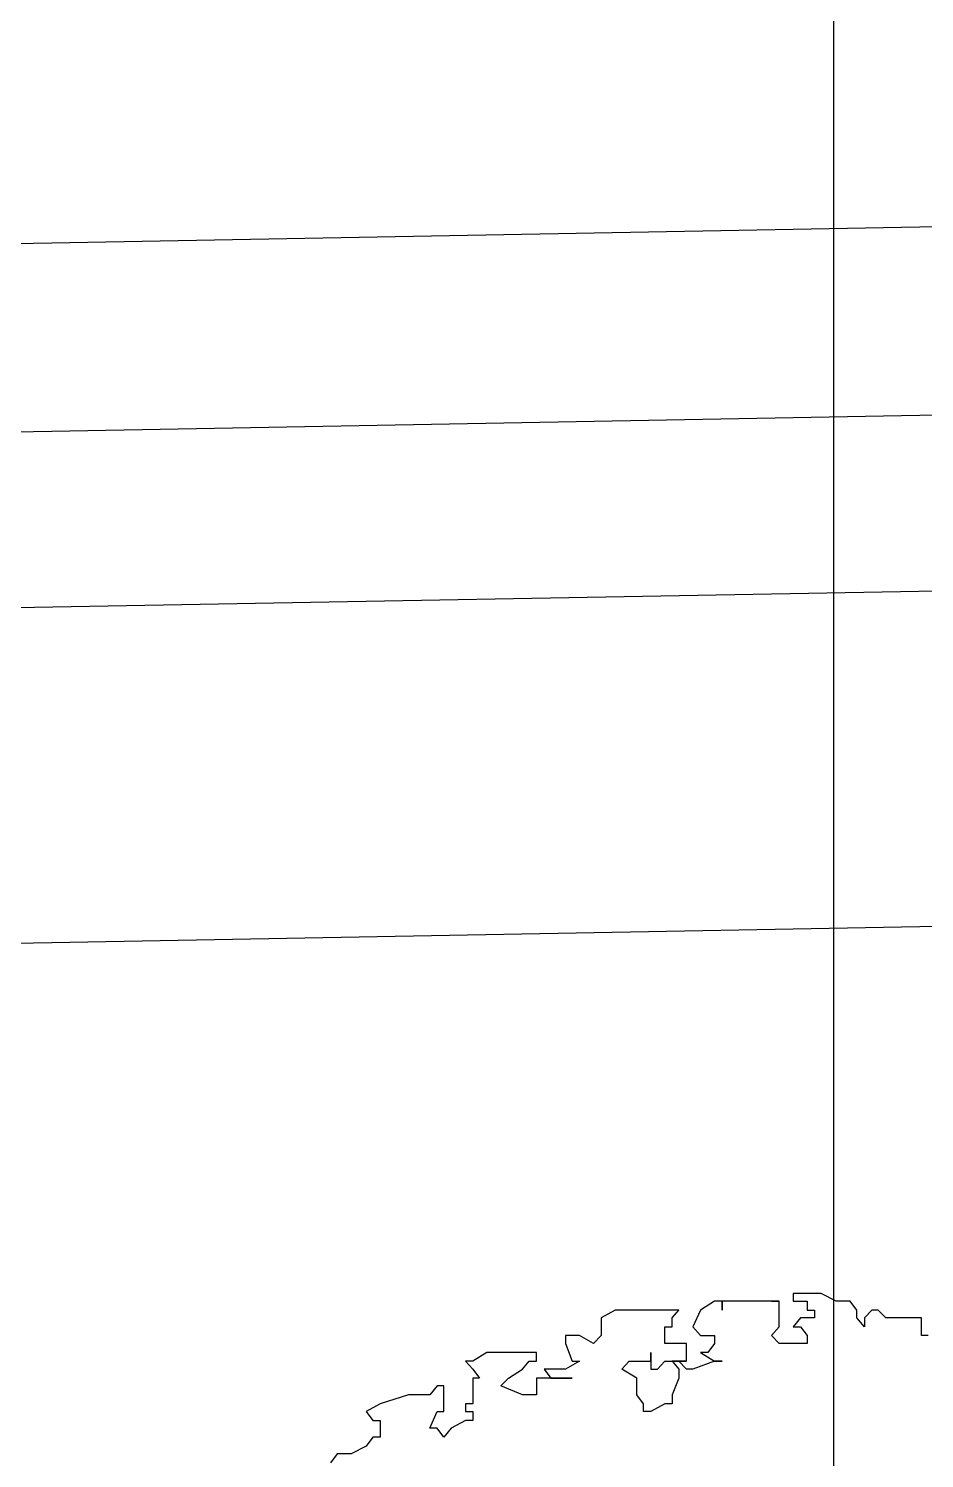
# Model space of a CAD drawing. Extents: x -30 to 1202, y 231 to 898.
# Drawn here: x 153.233 to 156.038, y 442.56 to 447.036 of the extents above; entities that cross this region are included whole.
import ezdxf

# ---------------------------------------------------------------- set-up
doc = ezdxf.new("R2010")
doc.units = 0
doc.header["$LTSCALE"] = 0.04
doc.layers.get('0').update_dxf_attribs({"linetype": 'CONTINUOUS'})
for name, color, linetype in [('CONTORXXNP----00', 255, 'CONTINUOUS'), ('PISO', 1, 'CONTINUOUS'), ('PISOS', 1, 'CONTINUOUS')]:
    doc.layers.add(name, color=color, linetype=linetype)
doc.styles.get("Standard").update_dxf_attribs({"font": 'romans.shx'})

# ---------------------------------------------------------------- blocks, each defined once
blk = doc.blocks.new('ARB3')
at = {"color": 0}
for p, q in [((0.3249, -0.3953), (0.3301, -0.3884)), ((0.2971, -0.4084), (0.3023, -0.4014)), ((0.3023, -0.4014), (0.3139, -0.3953)), ((0.3139, -0.3953), (0.3249, -0.3953)), ((0.2358, -0.4153), (0.2416, -0.4084)), ((0.2416, -0.4084), (0.2467, -0.4153)), ((0.2913, -0.4214), (0.2913, -0.4084)), ((0.2913, -0.4084), (0.2971, -0.4084)), ((0.219, -0.4284), (0.219, -0.4214)), ((0.219, -0.4214), (0.2248, -0.4214)), ((0.2248, -0.4214), (0.2358, -0.4153)), ((0.2467, -0.4153), (0.2525, -0.4153)), ((0.2525, -0.4153), (0.2467, -0.4284)), ((0.2971, -0.4214), (0.2913, -0.4214)), ((0.3023, -0.4284), (0.2971, -0.4214)), ((0.0633, -0.4414), (0.0633, -0.4345)), ((0.0633, -0.4345), (0.0691, -0.4345)), ((0.0691, -0.4345), (0.0801, -0.4284)), ((0.0801, -0.4284), (0.0859, -0.4284)), ((0.0859, -0.4284), (0.0859, -0.4345)), ((0.0859, -0.4345), (0.0911, -0.4414)), ((0.2248, -0.4284), (0.219, -0.4284)), ((0.219, -0.4545), (0.219, -0.4345)), ((0.219, -0.4345), (0.2248, -0.4345)), ((0.2248, -0.4345), (0.2248, -0.4284)), ((0.2467, -0.4284), (0.2416, -0.4284)), ((0.2416, -0.4284), (0.2416, -0.4484)), ((0.2693, -0.4414), (0.2913, -0.4345)), ((0.2913, -0.4345), (0.3023, -0.4284)), ((0.0581, -0.4545), (0.0633, -0.4414)), ((0.0911, -0.4414), (0.0911, -0.4545)), ((0.1692, -0.4545), (0.1692, -0.4414)), ((0.1692, -0.4414), (0.1802, -0.4414)), ((0.1802, -0.4414), (0.197, -0.4484)), ((0.2467, -0.4484), (0.2525, -0.4414)), ((0.2525, -0.4414), (0.2693, -0.4414)), ((0.0581, -0.4614), (0.0581, -0.4545)), ((0.0911, -0.4545), (0.1027, -0.4614)), ((0.1582, -0.4545), (0.1415, -0.4545)), ((0.1415, -0.4545), (0.1692, -0.4545)), ((0.1634, -0.4614), (0.1582, -0.4545)), ((0.1912, -0.4545), (0.1802, -0.4614)), ((0.197, -0.4484), (0.1912, -0.4545)), ((0.219, -0.4614), (0.2138, -0.4545)), ((0.2138, -0.4545), (0.219, -0.4545)), ((0.2416, -0.4484), (0.2467, -0.4484)), ((0.0304, -0.4676), (0.0245, -0.4676)), ((0.0245, -0.4676), (0.0304, -0.4676)), ((0.0304, -0.4676), (0.0472, -0.4614)), ((0.0413, -0.4745), (0.0304, -0.4676)), ((0.0472, -0.4614), (0.0523, -0.4614)), ((0.0523, -0.4614), (0.0581, -0.4676)), ((0.0691, -0.4676), (0.0523, -0.4676)), ((0.0523, -0.4676), (0.0523, -0.4814)), ((0.0633, -0.4676), (0.0581, -0.4614)), ((0.0581, -0.4676), (0.0633, -0.4676)), ((0.0749, -0.4614), (0.0691, -0.4676)), ((0.0801, -0.4614), (0.0749, -0.4614)), ((0.0801, -0.4745), (0.0801, -0.4614)), ((0.0969, -0.4676), (0.0801, -0.4676)), ((0.0801, -0.4676), (0.0801, -0.4745)), ((0.1027, -0.4614), (0.0969, -0.4676)), ((0.1356, -0.4676), (0.1466, -0.4614)), ((0.1415, -0.4676), (0.1356, -0.4676)), ((0.1466, -0.4814), (0.1415, -0.4676)), ((0.1466, -0.4614), (0.1634, -0.4614)), ((0.175, -0.4676), (0.1692, -0.4676)), ((0.1692, -0.4676), (0.1692, -0.4745)), ((0.1802, -0.4614), (0.175, -0.4676)), ((0.208, -0.4745), (0.219, -0.4676)), ((0.2248, -0.4676), (0.219, -0.4614)), ((0.219, -0.4676), (0.2248, -0.4676)), ((0.0304, -0.4814), (0.0355, -0.4745)), ((0.0355, -0.4745), (0.0413, -0.4745)), ((0.1692, -0.4745), (0.208, -0.4745)), ((-0.1363, -0.4876), (-0.1311, -0.4876)), ((-0.1311, -0.4876), (-0.1311, -0.5014)), ((-0.042, -0.4876), (-0.042, -0.4814)), ((-0.042, -0.4814), (-0.02, -0.4814)), ((-0.0368, -0.4945), (-0.042, -0.4876)), ((-0.02, -0.4814), (-0.0142, -0.4876)), ((-0.0142, -0.4876), (-0.02, -0.4945)), ((0.0304, -0.4876), (0.0304, -0.4814)), ((0.0413, -0.4876), (0.0304, -0.4876)), ((0.0472, -0.4945), (0.0413, -0.4876)), ((0.0523, -0.4814), (0.0691, -0.4814)), ((0.0691, -0.4814), (0.0691, -0.4945)), ((0.1188, -0.4876), (0.1247, -0.4814)), ((0.1188, -0.5014), (0.1188, -0.4876)), ((0.1247, -0.4814), (0.1356, -0.4876)), ((0.1356, -0.4876), (0.1466, -0.4876)), ((0.1466, -0.4876), (0.1466, -0.4814)), ((-0.1311, -0.5014), (-0.1033, -0.5014)), ((-0.1033, -0.5014), (-0.0975, -0.5076)), ((-0.0924, -0.5076), (-0.0866, -0.5014)), ((-0.0866, -0.5014), (-0.0866, -0.4945)), ((-0.0866, -0.4945), (-0.0807, -0.5014)), ((-0.0807, -0.5014), (-0.0807, -0.5076)), ((-0.0478, -0.5076), (-0.0478, -0.5014)), ((-0.0478, -0.5014), (-0.0368, -0.5014)), ((-0.0368, -0.5014), (-0.031, -0.4945)), ((-0.031, -0.4945), (-0.0368, -0.4945)), ((-0.02, -0.4945), (-0.02, -0.5145)), ((0.0413, -0.5076), (0.0472, -0.4945)), ((0.0633, -0.5014), (0.0581, -0.5076)), ((0.0691, -0.4945), (0.0633, -0.4945)), ((0.0633, -0.4945), (0.0633, -0.5014)), ((0.1079, -0.5076), (0.1188, -0.5014)), ((-0.0975, -0.5076), (-0.0924, -0.5076)), ((-0.0807, -0.5076), (-0.0756, -0.5145)), ((-0.042, -0.5076), (-0.0478, -0.5076)), ((-0.042, -0.5145), (-0.042, -0.5076)), ((0.0245, -0.5145), (0.0245, -0.5076)), ((0.0245, -0.5076), (0.0245, -0.5145)), ((0.0304, -0.5145), (0.0413, -0.5076)), ((0.0581, -0.5076), (0.1079, -0.5076)), ((-0.0756, -0.5145), (-0.0646, -0.5145)), ((-0.0646, -0.5145), (-0.053, -0.5206)), ((-0.053, -0.5206), (-0.031, -0.5206)), ((-0.031, -0.5145), (-0.042, -0.5145)), ((-0.031, -0.5206), (-0.031, -0.5145)), ((-0.02, -0.5145), (-0.0142, -0.5145)), ((-0.0142, -0.5145), (-0.02, -0.5145)), ((-0.02, -0.5145), (0.0245, -0.5145)), ((0.0245, -0.5145), (0.0304, -0.5145))]:
    blk.add_line(p, q, dxfattribs=at)
at = {"layer": 'CONTORXXNP----00'}
for p, q in [((0.3249, -0.3953), (0.3301, -0.3884)), ((0.2971, -0.4084), (0.3023, -0.4014)), ((0.3023, -0.4014), (0.3139, -0.3953)), ((0.3139, -0.3953), (0.3249, -0.3953)), ((0.2358, -0.4153), (0.2416, -0.4084)), ((0.2416, -0.4084), (0.2467, -0.4153)), ((0.2913, -0.4084), (0.2971, -0.4084)), ((0.2913, -0.4214), (0.2913, -0.4084)), ((0.219, -0.4214), (0.2248, -0.4214)), ((0.219, -0.4284), (0.219, -0.4214)), ((0.2248, -0.4214), (0.2358, -0.4153)), ((0.2525, -0.4153), (0.2467, -0.4284)), ((0.2467, -0.4153), (0.2525, -0.4153)), ((0.2971, -0.4214), (0.2913, -0.4214)), ((0.3023, -0.4284), (0.2971, -0.4214)), ((0.2248, -0.4284), (0.219, -0.4284)), ((0.219, -0.4345), (0.2248, -0.4345)), ((0.219, -0.4545), (0.219, -0.4345)), ((0.2248, -0.4345), (0.2248, -0.4284)), ((0.2416, -0.4284), (0.2416, -0.4484)), ((0.2467, -0.4284), (0.2416, -0.4284)), ((0.2693, -0.4414), (0.2913, -0.4345)), ((0.2913, -0.4345), (0.3023, -0.4284)), ((0.1692, -0.4414), (0.1802, -0.4414)), ((0.1692, -0.4545), (0.1692, -0.4414)), ((0.1802, -0.4414), (0.197, -0.4484)), ((0.2467, -0.4484), (0.2525, -0.4414)), ((0.2525, -0.4414), (0.2693, -0.4414)), ((0.1582, -0.4545), (0.1692, -0.4545)), ((0.1634, -0.4614), (0.1582, -0.4545)), ((0.1912, -0.4545), (0.1802, -0.4614)), ((0.197, -0.4484), (0.1912, -0.4545)), ((0.2138, -0.4545), (0.219, -0.4545)), ((0.219, -0.4614), (0.2138, -0.4545)), ((0.2416, -0.4484), (0.2467, -0.4484)), ((0.0304, -0.4676), (0.0472, -0.4614)), ((0.0413, -0.4745), (0.0304, -0.4676)), ((0.0472, -0.4614), (0.0523, -0.4614)), ((0.0523, -0.4614), (0.0581, -0.4676)), ((0.0523, -0.4676), (0.0581, -0.4676)), ((0.0523, -0.4676), (0.0523, -0.4814)), ((0.1356, -0.4676), (0.1466, -0.4614)), ((0.1415, -0.4676), (0.1356, -0.4676)), ((0.1466, -0.4814), (0.1415, -0.4676)), ((0.1466, -0.4614), (0.1634, -0.4614)), ((0.1692, -0.4676), (0.1692, -0.4745)), ((0.175, -0.4676), (0.1692, -0.4676)), ((0.1802, -0.4614), (0.175, -0.4676)), ((0.208, -0.4745), (0.219, -0.4676)), ((0.2248, -0.4676), (0.219, -0.4614)), ((0.219, -0.4676), (0.2248, -0.4676)), ((0.0304, -0.4814), (0.0355, -0.4745)), ((0.0355, -0.4745), (0.0413, -0.4745)), ((0.1692, -0.4745), (0.208, -0.4745)), ((-0.1363, -0.4876), (-0.1311, -0.4876)), ((-0.1311, -0.4876), (-0.1311, -0.5014)), ((-0.042, -0.4814), (-0.02, -0.4814)), ((-0.042, -0.4876), (-0.042, -0.4814)), ((-0.0368, -0.4945), (-0.042, -0.4876)), ((-0.02, -0.4814), (-0.0142, -0.4876)), ((-0.0142, -0.4876), (-0.02, -0.4945)), ((0.0304, -0.4876), (0.0304, -0.4814)), ((0.0413, -0.4876), (0.0304, -0.4876)), ((0.0472, -0.4945), (0.0413, -0.4876)), ((0.0523, -0.4814), (0.0691, -0.4814)), ((0.0691, -0.4814), (0.0691, -0.4945)), ((0.1188, -0.4876), (0.1247, -0.4814)), ((0.1188, -0.5014), (0.1188, -0.4876)), ((0.1247, -0.4814), (0.1356, -0.4876)), ((0.1356, -0.4876), (0.1466, -0.4876)), ((0.1466, -0.4876), (0.1466, -0.4814)), ((-0.1311, -0.5014), (-0.1033, -0.5014)), ((-0.1033, -0.5014), (-0.0975, -0.5076)), ((-0.0924, -0.5076), (-0.0866, -0.5014)), ((-0.0866, -0.4945), (-0.0807, -0.5014)), ((-0.0866, -0.5014), (-0.0866, -0.4945)), ((-0.0807, -0.5014), (-0.0807, -0.5076)), ((-0.0478, -0.5014), (-0.0368, -0.5014)), ((-0.0478, -0.5076), (-0.0478, -0.5014)), ((-0.031, -0.4945), (-0.0368, -0.4945)), ((-0.0368, -0.5014), (-0.031, -0.4945)), ((-0.02, -0.4945), (-0.02, -0.5145)), ((0.0413, -0.5076), (0.0472, -0.4945)), ((0.0633, -0.5014), (0.0581, -0.5076)), ((0.0633, -0.4945), (0.0633, -0.5014)), ((0.0691, -0.4945), (0.0633, -0.4945)), ((0.1079, -0.5076), (0.1188, -0.5014)), ((-0.0975, -0.5076), (-0.0924, -0.5076)), ((-0.0807, -0.5076), (-0.0756, -0.5145)), ((-0.042, -0.5076), (-0.0478, -0.5076)), ((-0.042, -0.5145), (-0.042, -0.5076)), ((0.0304, -0.5145), (0.0413, -0.5076)), ((0.0581, -0.5076), (0.1079, -0.5076)), ((-0.0756, -0.5145), (-0.0646, -0.5145)), ((-0.0646, -0.5145), (-0.053, -0.5206)), ((-0.053, -0.5206), (-0.031, -0.5206)), ((-0.031, -0.5145), (-0.042, -0.5145)), ((-0.031, -0.5206), (-0.031, -0.5145)), ((-0.02, -0.5145), (0.0245, -0.5145)), ((-0.0142, -0.5145), (-0.02, -0.5145)), ((-0.02, -0.5145), (-0.0142, -0.5145)), ((0.0245, -0.5145), (0.0304, -0.5145))]:
    blk.add_line(p, q, dxfattribs=at)
at = {"flags": 11}
blk.add_attdef('CENTROIDE', (-0.1114, -0.0329), '', height=0.0504, dxfattribs=at)

msp = doc.modelspace()

# ---------------------------------------------------------------- linework, layer by layer
at = {"layer": 'PISO'}
for p, q in [((167.2053, 446.6198), (131.5267, 445.9657)), ((167.5277, 446.0356), (131.5267, 445.3756)), ((167.5378, 445.4857), (131.5267, 444.8255)), ((167.557, 444.4359), (131.5267, 443.7753))]:
    msp.add_line(p, q, dxfattribs=at)
at = {"layer": 'PISOS', "color": 5}
msp.add_line((155.7552, 430.8642), (155.7552, 450.3691), dxfattribs=at)

# ---------------------------------------------------------------- block references
at = {"layer": 'PISO', "xscale": 4.012560136326122, "yscale": 4.012560136326122, "zscale": 4.012560136326122, "rotation": 180}
msp.add_blockref('ARB3', (155.5029, 440.9881), dxfattribs=at)

doc.saveas('drawing.dxf')
